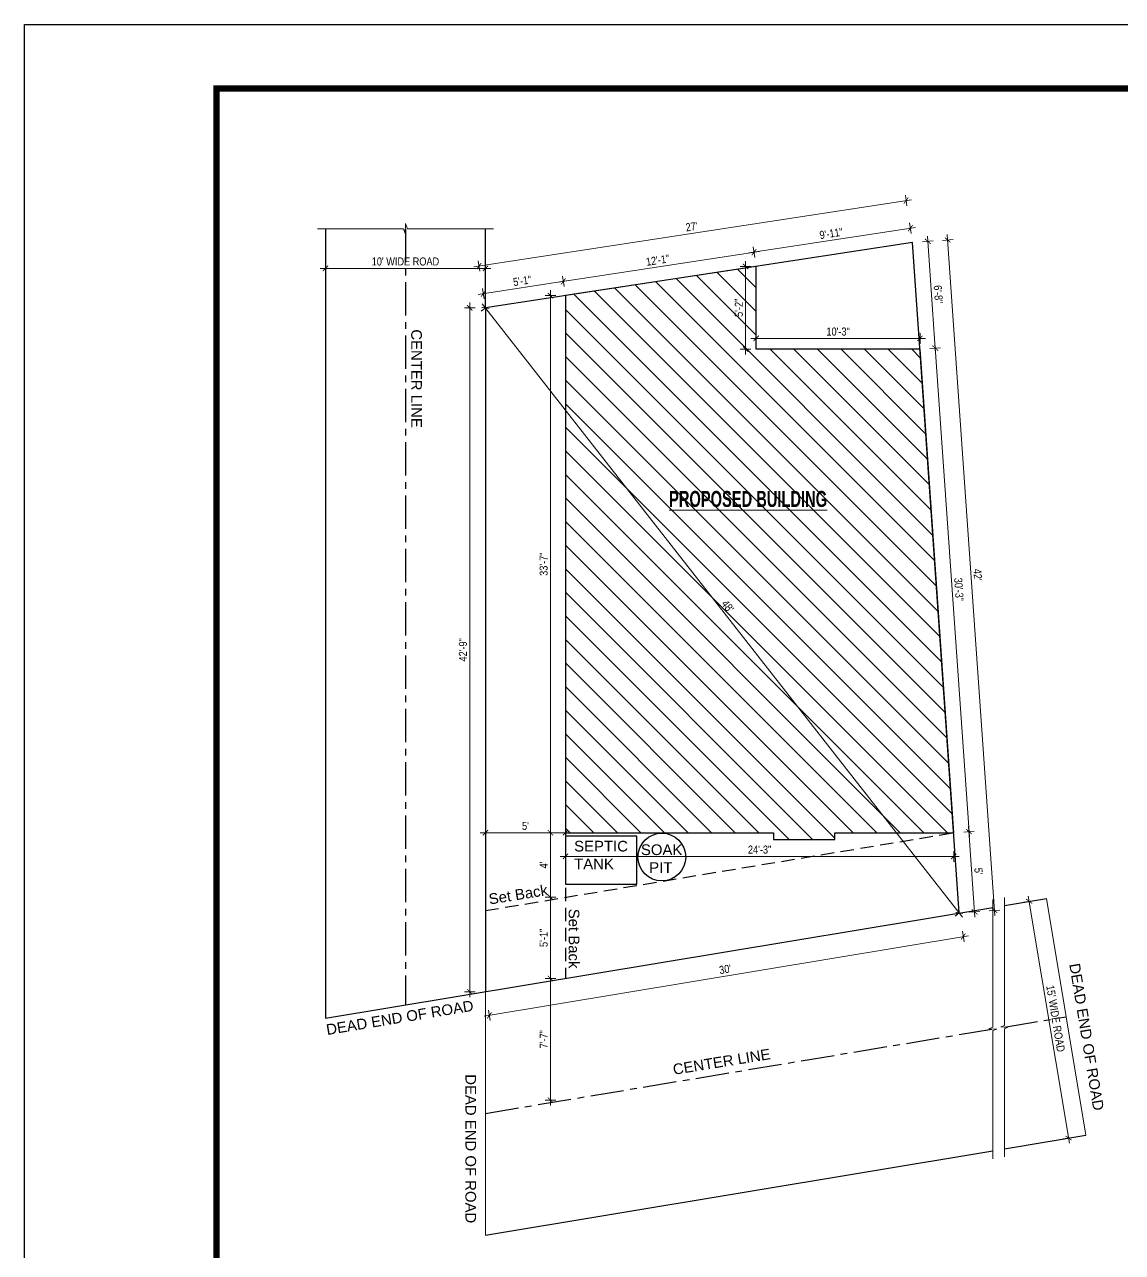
# Model space of a CAD drawing. Header units: inches. Extents: x -5142662 to -4941318, y -3361958 to -3160563.
# Drawn here: x -5012412 to -5011588, y -3260721 to -3259800 of the extents above; entities that cross this region are included whole.
import ezdxf

# ---------------------------------------------------------------- set-up
doc = ezdxf.new("R2010")
doc.units = ezdxf.units.IN
doc.header["$LTSCALE"] = 2
doc.header["$MEASUREMENT"] = 0
doc.header["$PDMODE"] = 34
doc.linetypes.add('CENTER', pattern=[2, 1.25, -0.25, 0.25, -0.25])
doc.linetypes.add('HIDDEN', pattern=[0.375, 0.25, -0.125])
doc.layers.get('0').update_dxf_attribs({"linetype": 'CONTINUOUS'})
doc.layers.get('DEFPOINTS').update_dxf_attribs({"color": 141, "linetype": 'CONTINUOUS'})
for name, color, linetype in [('A-Hatch', 7, 'CONTINUOUS'), ('furniture', 31, 'CONTINUOUS'), ('WAll', 20, 'CONTINUOUS')]:
    doc.layers.add(name, color=color, linetype=linetype)
for name, color, linetype, lineweight in [('DIM 1-100', 4, 'CONTINUOUS', 13), ('Text-100.w', 254, 'CONTINUOUS', 9), ('TEXTLAYER', 7, 'CONTINUOUS', 18), ('Toilet', 7, 'CONTINUOUS', 25)]:
    doc.layers.add(name, color=color, linetype=linetype, lineweight=lineweight)
doc.styles.add('Arial', font='arial.ttf', dxfattribs={"width": 0.8, "height": 12})
doc.styles.get("Standard").update_dxf_attribs({"font": 'ARIALN.TTF'})
doc.dimstyles.new('1 by 96', dxfattribs={"dimtxt": 6, "dimasz": 4, "dimexe": 4, "dimexo": 4, "dimgap": 2, "dimtad": 1, "dimdec": 0, "dimzin": 0, "dimdsep": 46, "dimlunit": 4, "dimtxsty": 'Standard', "dimblk": 'ARCHTICK', "dimcen": 0, "dimdle": 4, "dimadec": 0, "dimazin": 0, "dimtfac": 1, "dimtdec": 0, "dimtix": 1, "dimtofl": 0, "dimtmove": 1, "dimatfit": 3, "dimldrblk": 'ARCHTICK', "dimfxl": 4, "dimfxlon": 1, "dimtolj": 1, "dimtzin": 0, "dimlwd": -1, "dimlwe": -1, "dimarcsym": 0})

# ---------------------------------------------------------------- blocks, each defined once
blk = doc.blocks.new('_ArchTick')
at = {"color": 0, "linetype": 'ByBlock', "const_width": 0.15}
blk.add_lwpolyline([(-0.5, -0.5), (0.5, 0.5)], dxfattribs=at)
blk = doc.blocks.new('*D937')
at = {"layer": 'DEFPOINTS', "color": 0, "ltscale": 0.5, "transparency": 16777216}
for p in [(-5012065.89, -3260012.29), (-5011710.58, -3260465.98), (-5011710.58, -3260465.98)]:
    blk.add_point(p, dxfattribs=at)
at = {"layer": 'DIM 1-100', "color": 0, "ltscale": 0.5, "transparency": 16777216}
for p, q in [((-5012065.89, -3260012.29), (-5012069.04, -3260014.76)), ((-5012068.36, -3260009.14), (-5011708.11, -3260469.13)), ((-5011710.58, -3260465.98), (-5011713.73, -3260468.44))]:
    blk.add_line(p, q, dxfattribs=at)
at = {"layer": 'DIM 1-100', "color": 0, "ltscale": 0.5, "transparency": 16777216, "xscale": 4, "yscale": 4, "zscale": 4}
for p, rotation in [((-5012065.89, -3260012.29), 128.0667426093354), ((-5011710.58, -3260465.98), 308.0667426093354)]:
    blk.add_blockref('_ArchTick', p, dxfattribs=dict(at, rotation=rotation))
at = {"layer": 'DIM 1-100', "color": 0, "ltscale": 0.5, "transparency": 16777216, "insert": (-5011884.25, -3260236.01), "char_height": 6, "attachment_point": 5, "rotation": 308.06674}
blk.add_mtext("\\A1;48'", dxfattribs=at)
blk = doc.blocks.new('*D800')
at = {"layer": 'DEFPOINTS', "color": 0, "ltscale": 0.5, "transparency": 16777216}
for p in [(-5011909.94, -3260499.14), (-5011628.65, -3260634.82), (-5011880.4, -3260676.7)]:
    blk.add_point(p, dxfattribs=at)
at = {"layer": 'DIM 1-100', "color": 0, "ltscale": 0.5, "transparency": 16777216}
for p, q in [((-5011662.13, -3260457.92), (-5011654.24, -3260456.61)), ((-5011658.84, -3260453.32), (-5011627.99, -3260638.77)), ((-5011632.59, -3260635.48), (-5011624.7, -3260634.17))]:
    blk.add_line(p, q, dxfattribs=at)
at = {"layer": 'DIM 1-100', "color": 0, "ltscale": 0.5, "transparency": 16777216, "xscale": 4, "yscale": 4, "zscale": 4}
for p, rotation in [((-5011658.18, -3260457.26), 99.44413642859959), ((-5011628.65, -3260634.82), 279.4441364285996)]:
    blk.add_blockref('_ArchTick', p, dxfattribs=dict(at, rotation=rotation))
at = {"layer": 'DIM 1-100', "color": 0, "ltscale": 0.5, "transparency": 16777216, "insert": (-5011638.38, -3260545.21), "char_height": 6, "attachment_point": 5, "rotation": 279.44414}
blk.add_mtext("\\A1;15' WIDE ROAD", dxfattribs=at)
blk = doc.blocks.new('*D801')
at = {"layer": 'DEFPOINTS', "color": 0, "ltscale": 0.5, "transparency": 16777216}
for p in [(-5012185.89, -3259982.62), (-5012185.89, -3259982.62), (-5012065.89, -3259982.62)]:
    blk.add_point(p, dxfattribs=at)
at = {"layer": 'DIM 1-100', "color": 0, "ltscale": 0.5, "transparency": 16777216}
for p, q in [((-5012185.89, -3259982.62), (-5012185.89, -3259978.62)), ((-5012061.89, -3259982.62), (-5012189.89, -3259982.62)), ((-5012065.89, -3259982.62), (-5012065.89, -3259986.62))]:
    blk.add_line(p, q, dxfattribs=at)
at = {"layer": 'DIM 1-100', "color": 0, "ltscale": 0.5, "transparency": 16777216, "xscale": 4, "yscale": 4, "zscale": 4, "rotation": 180}
blk.add_blockref('_ArchTick', (-5012185.89, -3259982.62), dxfattribs=at)
at = {"layer": 'DIM 1-100', "color": 0, "ltscale": 0.5, "transparency": 16777216, "xscale": 4, "yscale": 4, "zscale": 4}
blk.add_blockref('_ArchTick', (-5012065.89, -3259982.62), dxfattribs=at)
at = {"layer": 'DIM 1-100', "color": 0, "ltscale": 0.5, "transparency": 16777216, "insert": (-5012125.89, -3259977.52), "char_height": 6, "attachment_point": 5}
blk.add_mtext("\\A1;10' WIDE ROAD", dxfattribs=at)
blk = doc.blocks.new('*D802')
at = {"layer": 'DEFPOINTS', "color": 0, "ltscale": 0.5, "transparency": 16777216}
for p in [(-5011745.63, -3259963.2), (-5012070.71, -3259980.86), (-5012065.89, -3260012.29)]:
    blk.add_point(p, dxfattribs=at)
at = {"layer": 'DIM 1-100', "color": 0, "ltscale": 0.5, "transparency": 16777216}
for p, q in [((-5011746.49, -3259931.16), (-5012074.66, -3259981.46)), ((-5011749.84, -3259935.72), (-5011751.05, -3259927.81)), ((-5012070.1, -3259984.81), (-5012071.31, -3259976.9))]:
    blk.add_line(p, q, dxfattribs=at)
at = {"layer": 'DIM 1-100', "color": 0, "ltscale": 0.5, "transparency": 16777216, "xscale": 4, "yscale": 4, "zscale": 4}
for p, rotation in [((-5011750.45, -3259931.77), 8.714742018603772), ((-5012070.71, -3259980.86), 188.7147420186037)]:
    blk.add_blockref('_ArchTick', p, dxfattribs=dict(at, rotation=rotation))
at = {"layer": 'DIM 1-100', "color": 0, "ltscale": 0.5, "transparency": 16777216, "insert": (-5011911.34, -3259951.36), "char_height": 6, "attachment_point": 5, "rotation": 8.71474}
blk.add_mtext("\\A1;27'", dxfattribs=at)
blk = doc.blocks.new('*D787')
at = {"layer": 'DEFPOINTS', "color": 0, "ltscale": 0.5, "transparency": 16777216}
for p in [(-5011719.3, -3259961.36), (-5011745.63, -3259963.2), (-5011710.58, -3260465.98)]:
    blk.add_point(p, dxfattribs=at)
at = {"layer": 'DIM 1-100', "color": 0, "ltscale": 0.5, "transparency": 16777216}
for p, q in [((-5011723.29, -3259961.64), (-5011715.31, -3259961.09)), ((-5011683.97, -3260468.13), (-5011719.58, -3259957.37)), ((-5011688.24, -3260464.42), (-5011680.26, -3260463.86))]:
    blk.add_line(p, q, dxfattribs=at)
at = {"layer": 'DIM 1-100', "color": 0, "ltscale": 0.5, "transparency": 16777216, "xscale": 4, "yscale": 4, "zscale": 4}
for p, rotation in [((-5011719.3, -3259961.36), 93.98810611421479), ((-5011684.25, -3260464.14), 273.9881061142148)]:
    blk.add_blockref('_ArchTick', p, dxfattribs=dict(at, rotation=rotation))
at = {"layer": 'DIM 1-100', "color": 0, "ltscale": 0.5, "transparency": 16777216, "insert": (-5011696.77, -3260212.4), "char_height": 6, "attachment_point": 5, "rotation": 273.98811}
blk.add_mtext("\\A1;42'", dxfattribs=at)
blk = doc.blocks.new('*D788')
at = {"layer": 'DEFPOINTS', "color": 0, "ltscale": 0.5, "transparency": 16777216}
for p in [(-5011740.05, -3260043.25), (-5011728.6, -3260042.46), (-5011714.77, -3260405.85)]:
    blk.add_point(p, dxfattribs=at)
at = {"layer": 'DIM 1-100', "color": 0, "ltscale": 0.5, "transparency": 16777216}
for p, q in [((-5011732.59, -3260042.73), (-5011724.61, -3260042.18)), ((-5011703.04, -3260409.04), (-5011728.88, -3260038.46)), ((-5011707.31, -3260405.33), (-5011699.33, -3260404.77))]:
    blk.add_line(p, q, dxfattribs=at)
at = {"layer": 'DIM 1-100', "color": 0, "ltscale": 0.5, "transparency": 16777216, "xscale": 4, "yscale": 4, "zscale": 4}
for p, rotation in [((-5011728.6, -3260042.46), 93.98810611425698), ((-5011703.32, -3260405.05), 273.988106114257)]:
    blk.add_blockref('_ArchTick', p, dxfattribs=dict(at, rotation=rotation))
at = {"layer": 'DIM 1-100', "color": 0, "ltscale": 0.5, "transparency": 16777216, "insert": (-5011710.91, -3260223.4), "char_height": 6, "attachment_point": 5, "rotation": 273.98811}
blk.add_mtext('\\A1;30\'-3"', dxfattribs=at)
blk = doc.blocks.new('*D789')
at = {"layer": 'DEFPOINTS', "color": 0, "ltscale": 0.5, "transparency": 16777216}
for p in [(-5011714.77, -3260405.85), (-5011710.58, -3260465.98), (-5011699.13, -3260465.18)]:
    blk.add_point(p, dxfattribs=at)
at = {"layer": 'DIM 1-100', "color": 0, "ltscale": 0.5, "transparency": 16777216}
for p, q in [((-5011703.6, -3260401.06), (-5011698.85, -3260469.17)), ((-5011707.31, -3260405.33), (-5011699.33, -3260404.77)), ((-5011703.12, -3260465.46), (-5011695.14, -3260464.9))]:
    blk.add_line(p, q, dxfattribs=at)
at = {"layer": 'DIM 1-100', "color": 0, "ltscale": 0.5, "transparency": 16777216, "xscale": 4, "yscale": 4, "zscale": 4}
for p, rotation in [((-5011703.32, -3260405.05), 93.98810609594726), ((-5011699.13, -3260465.18), 273.9881060959473)]:
    blk.add_blockref('_ArchTick', p, dxfattribs=dict(at, rotation=rotation))
at = {"layer": 'DIM 1-100', "color": 0, "ltscale": 0.5, "transparency": 16777216, "insert": (-5011696.19, -3260434.77), "char_height": 6, "attachment_point": 5, "rotation": 273.98811}
blk.add_mtext("\\A1;5'", dxfattribs=at)
blk = doc.blocks.new('*D790')
at = {"layer": 'DEFPOINTS', "color": 0, "ltscale": 0.5, "transparency": 16777216}
for p in [(-5011745.63, -3259963.2), (-5011734.18, -3259962.4), (-5011740.05, -3260043.25)]:
    blk.add_point(p, dxfattribs=at)
at = {"layer": 'DIM 1-100', "color": 0, "ltscale": 0.5, "transparency": 16777216}
for p, q in [((-5011728.32, -3260046.45), (-5011734.46, -3259958.41)), ((-5011738.17, -3259962.68), (-5011730.19, -3259962.12)), ((-5011732.59, -3260042.73), (-5011724.61, -3260042.18))]:
    blk.add_line(p, q, dxfattribs=at)
at = {"layer": 'DIM 1-100', "color": 0, "ltscale": 0.5, "transparency": 16777216, "xscale": 4, "yscale": 4, "zscale": 4}
for p, rotation in [((-5011734.18, -3259962.4), 93.98810609594726), ((-5011728.6, -3260042.46), 273.9881060959473)]:
    blk.add_blockref('_ArchTick', p, dxfattribs=dict(at, rotation=rotation))
at = {"layer": 'DIM 1-100', "color": 0, "ltscale": 0.5, "transparency": 16777216, "insert": (-5011726.34, -3260002.08), "char_height": 6, "attachment_point": 5, "rotation": 273.98811}
blk.add_mtext('\\A1;6\'-8"', dxfattribs=at)
blk = doc.blocks.new('*D791')
at = {"layer": 'DEFPOINTS', "color": 0, "ltscale": 0.5, "transparency": 16777216}
for p in [(-5011862.89, -3259981.17), (-5012007.53, -3259992.4), (-5012005.89, -3260003.09)]:
    blk.add_point(p, dxfattribs=at)
at = {"layer": 'DIM 1-100', "color": 0, "ltscale": 0.5, "transparency": 16777216}
for p, q in [((-5011860.57, -3259969.88), (-5012011.48, -3259993.01)), ((-5011863.92, -3259974.44), (-5011865.13, -3259966.53)), ((-5012006.92, -3259996.36), (-5012008.13, -3259988.45))]:
    blk.add_line(p, q, dxfattribs=at)
at = {"layer": 'DIM 1-100', "color": 0, "ltscale": 0.5, "transparency": 16777216, "xscale": 4, "yscale": 4, "zscale": 4}
for p, rotation in [((-5011864.53, -3259970.48), 8.714742018390425), ((-5012007.53, -3259992.4), 188.7147420183904)]:
    blk.add_blockref('_ArchTick', p, dxfattribs=dict(at, rotation=rotation))
at = {"layer": 'DIM 1-100', "color": 0, "ltscale": 0.5, "transparency": 16777216, "insert": (-5011936.79, -3259976.49), "char_height": 6, "attachment_point": 5, "rotation": 8.71474}
blk.add_mtext('\\A1;12\'-1"', dxfattribs=at)
blk = doc.blocks.new('*D792')
at = {"layer": 'DEFPOINTS', "color": 0, "ltscale": 0.5, "transparency": 16777216}
for p in [(-5012067.53, -3260001.6), (-5012005.89, -3260003.09), (-5012065.89, -3260012.29)]:
    blk.add_point(p, dxfattribs=at)
at = {"layer": 'DIM 1-100', "color": 0, "ltscale": 0.5, "transparency": 16777216}
for p, q in [((-5012006.92, -3259996.36), (-5012008.13, -3259988.45)), ((-5012003.57, -3259991.8), (-5012071.48, -3260002.21)), ((-5012066.92, -3260005.55), (-5012068.13, -3259997.65))]:
    blk.add_line(p, q, dxfattribs=at)
at = {"layer": 'DIM 1-100', "color": 0, "ltscale": 0.5, "transparency": 16777216, "xscale": 4, "yscale": 4, "zscale": 4}
for p, rotation in [((-5012007.53, -3259992.4), 8.714742010862047), ((-5012067.53, -3260001.6), 188.714742010862)]:
    blk.add_blockref('_ArchTick', p, dxfattribs=dict(at, rotation=rotation))
at = {"layer": 'DIM 1-100', "color": 0, "ltscale": 0.5, "transparency": 16777216, "insert": (-5012038.3, -3259992), "char_height": 6, "attachment_point": 5, "rotation": 8.71474}
blk.add_mtext('\\A1;5\'-1"', dxfattribs=at)
blk = doc.blocks.new('*D793')
at = {"layer": 'DEFPOINTS', "color": 0, "ltscale": 0.5, "transparency": 16777216}
for p in [(-5011747.27, -3259952.51), (-5011745.63, -3259963.2), (-5011862.89, -3259981.17)]:
    blk.add_point(p, dxfattribs=at)
at = {"layer": 'DIM 1-100', "color": 0, "ltscale": 0.5, "transparency": 16777216}
for p, q in [((-5011868.48, -3259971.09), (-5011743.31, -3259951.9)), ((-5011746.66, -3259956.46), (-5011747.87, -3259948.56)), ((-5011863.92, -3259974.44), (-5011865.13, -3259966.53))]:
    blk.add_line(p, q, dxfattribs=at)
at = {"layer": 'DIM 1-100', "color": 0, "ltscale": 0.5, "transparency": 16777216, "xscale": 4, "yscale": 4, "zscale": 4}
for p, rotation in [((-5011747.27, -3259952.51), 8.714742010862004), ((-5011864.53, -3259970.48), 188.714742010862)]:
    blk.add_blockref('_ArchTick', p, dxfattribs=dict(at, rotation=rotation))
at = {"layer": 'DIM 1-100', "color": 0, "ltscale": 0.5, "transparency": 16777216, "insert": (-5011806.67, -3259956.49), "char_height": 6, "attachment_point": 5, "rotation": 8.71474}
blk.add_mtext('\\A1;9\'-11"', dxfattribs=at)
blk = doc.blocks.new('*D936')
at = {"layer": 'DEFPOINTS', "color": 0, "ltscale": 0.5, "transparency": 16777216}
for p in [(-5011870.83, -3259981.17), (-5011862.89, -3259981.17), (-5011862.89, -3260043.25)]:
    blk.add_point(p, dxfattribs=at)
at = {"layer": 'DIM 1-100', "color": 0, "ltscale": 0.5, "transparency": 16777216}
for p, q in [((-5011870.83, -3260047.25), (-5011870.83, -3259977.17)), ((-5011866.89, -3259981.17), (-5011874.83, -3259981.17)), ((-5011866.89, -3260043.25), (-5011874.83, -3260043.25))]:
    blk.add_line(p, q, dxfattribs=at)
at = {"layer": 'DIM 1-100', "color": 0, "ltscale": 0.5, "transparency": 16777216, "xscale": 4, "yscale": 4, "zscale": 4}
for p, rotation in [((-5011870.83, -3259981.17), 90), ((-5011870.83, -3260043.25), 270)]:
    blk.add_blockref('_ArchTick', p, dxfattribs=dict(at, rotation=rotation))
at = {"layer": 'DIM 1-100', "color": 0, "ltscale": 0.5, "transparency": 16777216, "insert": (-5011875.89, -3260012.21), "char_height": 6, "attachment_point": 5, "rotation": 90}
blk.add_mtext('\\A1;5\'-2"', dxfattribs=at)
blk = doc.blocks.new('*D794')
at = {"layer": 'DEFPOINTS', "color": 0, "ltscale": 0.5, "transparency": 16777216}
for p in [(-5011862.89, -3260035.13), (-5011862.89, -3260043.25), (-5011740.05, -3260043.25)]:
    blk.add_point(p, dxfattribs=at)
at = {"layer": 'DIM 1-100', "color": 0, "ltscale": 0.5, "transparency": 16777216}
for p, q in [((-5011736.05, -3260035.13), (-5011866.89, -3260035.13)), ((-5011862.89, -3260039.13), (-5011862.89, -3260031.13)), ((-5011740.05, -3260039.13), (-5011740.05, -3260031.13))]:
    blk.add_line(p, q, dxfattribs=at)
at = {"layer": 'DIM 1-100', "color": 0, "ltscale": 0.5, "transparency": 16777216, "xscale": 4, "yscale": 4, "zscale": 4, "rotation": 180}
blk.add_blockref('_ArchTick', (-5011862.89, -3260035.13), dxfattribs=at)
at = {"layer": 'DIM 1-100', "color": 0, "ltscale": 0.5, "transparency": 16777216, "xscale": 4, "yscale": 4, "zscale": 4}
blk.add_blockref('_ArchTick', (-5011740.05, -3260035.13), dxfattribs=at)
at = {"layer": 'DIM 1-100', "color": 0, "ltscale": 0.5, "transparency": 16777216, "insert": (-5011801.47, -3260030.07), "char_height": 6, "attachment_point": 5}
blk.add_mtext('\\A1;10\'-3"', dxfattribs=at)
blk = doc.blocks.new('*D795')
at = {"layer": 'DEFPOINTS', "color": 0, "ltscale": 0.5, "transparency": 16777216}
for p in [(-5012005.89, -3260003.09), (-5012017.18, -3260405.85), (-5012005.89, -3260405.85)]:
    blk.add_point(p, dxfattribs=at)
at = {"layer": 'DIM 1-100', "color": 0, "ltscale": 0.5, "transparency": 16777216}
for p, q in [((-5012013.18, -3260003.09), (-5012021.18, -3260003.09)), ((-5012017.18, -3259999.09), (-5012017.18, -3260409.85)), ((-5012013.18, -3260405.85), (-5012021.18, -3260405.85))]:
    blk.add_line(p, q, dxfattribs=at)
at = {"layer": 'DIM 1-100', "color": 0, "ltscale": 0.5, "transparency": 16777216, "xscale": 4, "yscale": 4, "zscale": 4}
for p, rotation in [((-5012017.18, -3260003.09), 90), ((-5012017.18, -3260405.85), 270)]:
    blk.add_blockref('_ArchTick', p, dxfattribs=dict(at, rotation=rotation))
at = {"layer": 'DIM 1-100', "color": 0, "ltscale": 0.5, "transparency": 16777216, "insert": (-5012022.25, -3260204.47), "char_height": 6, "attachment_point": 5, "rotation": 90}
blk.add_mtext('\\A1;33\'-7"', dxfattribs=at)
blk = doc.blocks.new('*D796')
at = {"layer": 'DEFPOINTS', "color": 0, "ltscale": 0.5, "transparency": 16777216}
for p in [(-5011714.77, -3260405.85), (-5012005.89, -3260423.6), (-5011714.77, -3260423.6)]:
    blk.add_point(p, dxfattribs=at)
at = {"layer": 'DIM 1-100', "color": 0, "ltscale": 0.5, "transparency": 16777216}
for p, q in [((-5012005.89, -3260423.6), (-5012005.89, -3260419.6)), ((-5011714.77, -3260419.6), (-5011714.77, -3260427.6)), ((-5012009.89, -3260423.6), (-5011710.77, -3260423.6))]:
    blk.add_line(p, q, dxfattribs=at)
at = {"layer": 'DIM 1-100', "color": 0, "ltscale": 0.5, "transparency": 16777216, "xscale": 4, "yscale": 4, "zscale": 4, "rotation": 180}
blk.add_blockref('_ArchTick', (-5012005.89, -3260423.6), dxfattribs=at)
at = {"layer": 'DIM 1-100', "color": 0, "ltscale": 0.5, "transparency": 16777216, "xscale": 4, "yscale": 4, "zscale": 4}
blk.add_blockref('_ArchTick', (-5011714.77, -3260423.6), dxfattribs=at)
at = {"layer": 'DIM 1-100', "color": 0, "ltscale": 0.5, "transparency": 16777216, "insert": (-5011860.33, -3260418.54), "char_height": 6, "attachment_point": 5}
blk.add_mtext('\\A1;24\'-3"', dxfattribs=at)
blk = doc.blocks.new('*D797')
at = {"layer": 'DEFPOINTS', "color": 0, "ltscale": 0.5, "transparency": 16777216}
for p in [(-5011710.58, -3260465.98), (-5011707.63, -3260483.71), (-5012065.89, -3260525.08)]:
    blk.add_point(p, dxfattribs=at)
at = {"layer": 'DIM 1-100', "color": 0, "ltscale": 0.5, "transparency": 16777216}
for p, q in [((-5012066.89, -3260543.47), (-5011703.68, -3260483.05)), ((-5011708.28, -3260479.76), (-5011706.97, -3260487.65)), ((-5012063.6, -3260538.86), (-5012062.28, -3260546.76))]:
    blk.add_line(p, q, dxfattribs=at)
at = {"layer": 'DIM 1-100', "color": 0, "ltscale": 0.5, "transparency": 16777216, "xscale": 4, "yscale": 4, "zscale": 4}
for p, rotation in [((-5011707.63, -3260483.71), 9.444136428714476), ((-5012062.94, -3260542.81), 189.4441364287145)]:
    blk.add_blockref('_ArchTick', p, dxfattribs=dict(at, rotation=rotation))
at = {"layer": 'DIM 1-100', "color": 0, "ltscale": 0.5, "transparency": 16777216, "insert": (-5011886.12, -3260508.26), "char_height": 6, "attachment_point": 5, "rotation": 9.44414}
blk.add_mtext("\\A1;30'", dxfattribs=at)
blk = doc.blocks.new('*D798')
at = {"layer": 'DEFPOINTS', "color": 0, "ltscale": 0.5, "transparency": 16777216}
for p in [(-5012065.89, -3260012.29), (-5012077.69, -3260525.08), (-5012065.89, -3260525.08)]:
    blk.add_point(p, dxfattribs=at)
at = {"layer": 'DIM 1-100', "color": 0, "ltscale": 0.5, "transparency": 16777216}
for p, q in [((-5012073.69, -3260012.29), (-5012081.69, -3260012.29)), ((-5012077.69, -3260008.29), (-5012077.69, -3260529.08)), ((-5012073.69, -3260525.08), (-5012081.69, -3260525.08))]:
    blk.add_line(p, q, dxfattribs=at)
at = {"layer": 'DIM 1-100', "color": 0, "ltscale": 0.5, "transparency": 16777216, "xscale": 4, "yscale": 4, "zscale": 4}
for p, rotation in [((-5012077.69, -3260012.29), 90), ((-5012077.69, -3260525.08), 270)]:
    blk.add_blockref('_ArchTick', p, dxfattribs=dict(at, rotation=rotation))
at = {"layer": 'DIM 1-100', "color": 0, "ltscale": 0.5, "transparency": 16777216, "insert": (-5012082.76, -3260268.69), "char_height": 6, "attachment_point": 5, "rotation": 90}
blk.add_mtext('\\A1;42\'-9"', dxfattribs=at)
blk = doc.blocks.new('*D799')
at = {"layer": 'DEFPOINTS', "color": 0, "ltscale": 0.5, "transparency": 16777216}
for p in [(-5012005.89, -3260405.85), (-5012017.18, -3260454.28), (-5012005.89, -3260454.28)]:
    blk.add_point(p, dxfattribs=at)
at = {"layer": 'DIM 1-100', "color": 0, "ltscale": 0.5, "transparency": 16777216}
for p, q in [((-5012017.18, -3260401.85), (-5012017.18, -3260458.28)), ((-5012013.18, -3260405.85), (-5012021.18, -3260405.85)), ((-5012013.18, -3260454.28), (-5012021.18, -3260454.28))]:
    blk.add_line(p, q, dxfattribs=at)
at = {"layer": 'DIM 1-100', "color": 0, "ltscale": 0.5, "transparency": 16777216, "xscale": 4, "yscale": 4, "zscale": 4}
for p, rotation in [((-5012017.18, -3260405.85), 90), ((-5012017.18, -3260454.28), 270)]:
    blk.add_blockref('_ArchTick', p, dxfattribs=dict(at, rotation=rotation))
at = {"layer": 'DIM 1-100', "color": 0, "ltscale": 0.5, "transparency": 16777216, "insert": (-5012022.18, -3260430.06), "char_height": 6, "attachment_point": 5, "rotation": 90}
blk.add_mtext("\\A1;4'", dxfattribs=at)
blk = doc.blocks.new('*D803')
at = {"layer": 'DEFPOINTS', "color": 0, "ltscale": 0.5, "transparency": 16777216}
for p in [(-5012005.89, -3260454.28), (-5012017.18, -3260515.1), (-5012005.89, -3260515.1)]:
    blk.add_point(p, dxfattribs=at)
at = {"layer": 'DIM 1-100', "color": 0, "ltscale": 0.5, "transparency": 16777216}
for p, q in [((-5012013.18, -3260454.28), (-5012021.18, -3260454.28)), ((-5012017.18, -3260450.28), (-5012017.18, -3260519.1)), ((-5012013.18, -3260515.1), (-5012021.18, -3260515.1))]:
    blk.add_line(p, q, dxfattribs=at)
at = {"layer": 'DIM 1-100', "color": 0, "ltscale": 0.5, "transparency": 16777216, "xscale": 4, "yscale": 4, "zscale": 4}
for p, rotation in [((-5012017.18, -3260454.28), 90), ((-5012017.18, -3260515.1), 270)]:
    blk.add_blockref('_ArchTick', p, dxfattribs=dict(at, rotation=rotation))
at = {"layer": 'DIM 1-100', "color": 0, "ltscale": 0.5, "transparency": 16777216, "insert": (-5012022.25, -3260484.69), "char_height": 6, "attachment_point": 5, "rotation": 90}
blk.add_mtext('\\A1;5\'-1"', dxfattribs=at)
blk = doc.blocks.new('*D804')
at = {"layer": 'DEFPOINTS', "color": 0, "ltscale": 0.5, "transparency": 16777216}
for p in [(-5012005.89, -3260515.1), (-5012017.18, -3260606.34), (-5012005.89, -3260606.34)]:
    blk.add_point(p, dxfattribs=at)
at = {"layer": 'DIM 1-100', "color": 0, "ltscale": 0.5, "transparency": 16777216}
for p, q in [((-5012017.18, -3260511.1), (-5012017.18, -3260610.34)), ((-5012013.18, -3260515.1), (-5012021.18, -3260515.1)), ((-5012013.18, -3260606.34), (-5012021.18, -3260606.34))]:
    blk.add_line(p, q, dxfattribs=at)
at = {"layer": 'DIM 1-100', "color": 0, "ltscale": 0.5, "transparency": 16777216, "xscale": 4, "yscale": 4, "zscale": 4}
for p, rotation in [((-5012017.18, -3260515.1), 90), ((-5012017.18, -3260606.34), 270)]:
    blk.add_blockref('_ArchTick', p, dxfattribs=dict(at, rotation=rotation))
at = {"layer": 'DIM 1-100', "color": 0, "ltscale": 0.5, "transparency": 16777216, "insert": (-5012022.18, -3260560.72), "char_height": 6, "attachment_point": 5, "rotation": 90}
blk.add_mtext('\\A1;7\'-7"', dxfattribs=at)
blk = doc.blocks.new('*D805')
at = {"layer": 'DEFPOINTS', "color": 0, "ltscale": 0.5, "transparency": 16777216}
for p in [(-5012065.89, -3260405.85), (-5012065.89, -3260406.15), (-5012005.89, -3260405.85)]:
    blk.add_point(p, dxfattribs=at)
at = {"layer": 'DIM 1-100', "color": 0, "ltscale": 0.5, "transparency": 16777216}
for p, q in [((-5012065.89, -3260405.85), (-5012065.89, -3260401.85)), ((-5012005.89, -3260405.85), (-5012005.89, -3260401.85)), ((-5012001.89, -3260405.85), (-5012069.89, -3260405.85))]:
    blk.add_line(p, q, dxfattribs=at)
at = {"layer": 'DIM 1-100', "color": 0, "ltscale": 0.5, "transparency": 16777216, "xscale": 4, "yscale": 4, "zscale": 4, "rotation": 180}
blk.add_blockref('_ArchTick', (-5012065.89, -3260405.85), dxfattribs=at)
at = {"layer": 'DIM 1-100', "color": 0, "ltscale": 0.5, "transparency": 16777216, "xscale": 4, "yscale": 4, "zscale": 4}
blk.add_blockref('_ArchTick', (-5012005.89, -3260405.85), dxfattribs=at)
at = {"layer": 'DIM 1-100', "color": 0, "ltscale": 0.5, "transparency": 16777216, "insert": (-5012035.89, -3260400.8), "char_height": 6, "attachment_point": 5}
blk.add_mtext("\\A1;5'", dxfattribs=at)

msp = doc.modelspace()

# ---------------------------------------------------------------- hatches: boundary and pattern name
at = {"layer": 'A-Hatch'}
h = msp.add_hatch(dxfattribs=at)
h.set_pattern_fill('ANSI31', color=256, scale=100, angle=-90)
h.set_pattern_definition([(315, (74151.832, -1692.411), (8.838834765, 8.838834765), [])])
h.paths.add_polyline_path([(-5011740.05, -3260043.25), (-5011862.89, -3260043.25), (-5011862.89, -3259981.17), (-5012005.89, -3260003.09), (-5012005.89, -3260405.85), (-5011849.89, -3260405.85), (-5011849.89, -3260410.85), (-5011844.89, -3260410.85), (-5011808.89, -3260410.85), (-5011803.89, -3260410.85), (-5011803.89, -3260405.85), (-5011714.77, -3260405.85)])
h.paths.add_polyline_path([(-5011892.75, -3260235.24), (-5011885.37, -3260244.66), (-5011875.54, -3260236.95), (-5011882.91, -3260227.53)], flags=24)
h.paths.add_polyline_path([(-5011869.68, -3260020.53), (-5011869.68, -3260003.84), (-5011882.17, -3260003.84), (-5011882.17, -3260020.53)], flags=24)
h.paths.add_polyline_path([(-5011931.3, -3260168.18), (-5011806.78, -3260168.18), (-5011806.78, -3260143.02), (-5011931.3, -3260143.02)], flags=24)

# ---------------------------------------------------------------- linework, layer by layer
at = {"ltscale": 0.5}
for p, q in [((-5012065.89, -3260012.29), (-5012065.89, -3259952.96)), ((-5011745.63, -3259963.2), (-5012065.89, -3260012.29)), ((-5011710.58, -3260465.98), (-5011745.63, -3259963.2))]:
    msp.add_line(p, q, dxfattribs=at)
msp.add_lwpolyline([(-5012411.5, -3262044.85), (-5012411.5, -3259799.81), (-5009236.7, -3259799.81), (-5009236.7, -3262044.85)], close=True)
at = {"const_width": 4.8}
msp.add_lwpolyline([(-5009284.7, -3261996.85), (-5009284.7, -3259847.81), (-5012267.5, -3259847.81), (-5012267.5, -3261996.85)], close=True, dxfattribs=at)
at = {"ltscale": 0.5}
msp.add_lwpolyline([(-5011740.05, -3260043.25), (-5011862.89, -3260043.25), (-5011862.89, -3259981.17), (-5012005.89, -3260003.09), (-5012005.89, -3260405.85), (-5011849.89, -3260405.85), (-5011849.89, -3260410.85), (-5011844.89, -3260410.85), (-5011808.89, -3260410.85), (-5011803.89, -3260410.85), (-5011803.89, -3260405.85), (-5011714.77, -3260405.85)], close=True, dxfattribs=at)
at = {"layer": 'DIM 1-100', "linetype": 'Continuous'}
for p, q in [((-5011645.12, -3260455.09), (-5011615.83, -3260632.69)), ((-5012065.89, -3260525.08), (-5012065.89, -3260707.55))]:
    msp.add_line(p, q, dxfattribs=at)
for points in [[(-5012191.89, -3259952.96), (-5012127.29, -3259952.96), (-5012126.01, -3259956.38), (-5012125.76, -3259949.01), (-5012124.44, -3259952.96), (-5012059.89, -3259952.96)], [(-5011685.54, -3260455.81), (-5011685.54, -3260551.74), (-5011688.54, -3260552.93), (-5011682.45, -3260553.18), (-5011685.54, -3260554.09), (-5011685.54, -3260650.29)], [(-5011676.64, -3260454.33), (-5011676.64, -3260550.35), (-5011679.45, -3260551.45), (-5011674.15, -3260551.7), (-5011676.64, -3260552.82), (-5011676.64, -3260648.81)]]:
    msp.add_lwpolyline(points, dxfattribs=at)
at = {"layer": 'furniture', "ltscale": 7}
msp.add_lwpolyline([(-5011952.29, -3260444.42), (-5011952.29, -3260408.42), (-5012005.89, -3260408.42), (-5012005.89, -3260444.42)], close=True, dxfattribs=at)
msp.add_circle((-5011933.62, -3260424.07), 17.9, dxfattribs=at)
at = {"layer": 'Toilet', "linetype": 'CENTER', "ltscale": 10}
for p, q in [((-5012125.89, -3259952.96), (-5012125.89, -3260535.06)), ((-5011676.68, -3260551.58), (-5011630.47, -3260543.89)), ((-5012065.89, -3260616.32), (-5011685.53, -3260553.05))]:
    msp.add_line(p, q, dxfattribs=at)
at = {"layer": 'Toilet', "linetype": 'HIDDEN', "ltscale": 20}
for p, q in [((-5012005.89, -3260012.29), (-5012005.89, -3260515.1)), ((-5012065.89, -3260464.26), (-5011714.77, -3260405.85))]:
    msp.add_line(p, q, dxfattribs=at)
at = {"layer": 'WAll'}
for p, q in [((-5012185.89, -3259952.96), (-5012185.89, -3260545.04)), ((-5012065.89, -3260012.29), (-5012065.89, -3260525.08)), ((-5011676.64, -3260460.33), (-5011645.12, -3260455.09)), ((-5012185.89, -3260545.04), (-5011685.54, -3260461.81)), ((-5011676.64, -3260642.81), (-5011615.83, -3260632.69)), ((-5012065.89, -3260707.55), (-5011685.54, -3260644.29))]:
    msp.add_line(p, q, dxfattribs=at)

# ---------------------------------------------------------------- texts
at = {"layer": 'Text-100.w', "insert": (-5011868.98, -3260149.55), "char_height": 12, "width": 569.1024, "attachment_point": 2, "style": 'Arial'}
msp.add_mtext('\\A1;{\\fArial Narrow|b1|i0|c0|p34;\\LPROPOSED BUILDING}', dxfattribs=at)
at = {"layer": 'TEXTLAYER', "ltscale": 5, "char_height": 8, "attachment_point": 1}
for s, insert, width, rotation in [('{\\fArial|b0|i0|c0|p34;CENTER LINE}', (-5012113.6, -3260028.36), 90.522, 270), ('{\\fArial|b0|i0|c0|p34;Set Back}', (-5012064.04, -3260451.83), 90.522, 9.23447), ('{\\fArial|b0|i0|c0|p34;Set Back}', (-5011995.49, -3260462.88), 128.7501, 270), ('{\\fArial|b0|i0|c0|p34;DEAD END OF ROAD}', (-5011620.28, -3260503.19), 116.7374, 279.40295), ('{\\fArial|b0|i0|c0|p34;DEAD END OF ROAD}', (-5012185.89, -3260549.7), 118.8011, 9.44414), ('{\\fArial|b0|i0|c0|p34;CENTER LINE}', (-5011925.94, -3260579.55), 90.522, 9.23447), ('{\\fArial|b0|i0|c0|p34;DEAD END OF ROAD}', (-5012072.94, -3260586.96), 118.8011, 270)]:
    msp.add_mtext(s, dxfattribs=dict(at, insert=insert, width=width, rotation=rotation))
at = {"layer": 'TEXTLAYER', "ltscale": 5, "char_height": 8, "width": 90.522, "attachment_point": 1}
for s, insert in [('{\\fArial|b0|i0|c0|p34;SEPTIC \\PTANK}', (-5011999.41, -3260411.93)), ('{\\fArial|b0|i0|c0|p34;SOAK \\P  PIT}', (-5011949.32, -3260414.6))]:
    msp.add_mtext(s, dxfattribs=dict(at, insert=insert))

# ---------------------------------------------------------------- dimensions: what is measured, and where the dimension line sits
at = {"layer": 'DIM 1-100', "ltscale": 0.5}
for p1, p2, distance, picture, middle in [((-5011745.63, -3259963.2), (-5012065.89, -3260012.29), -31.8, '*D802', (-5011911.34, -3259951.36)), ((-5011710.58, -3260465.98), (-5011745.63, -3259963.2), -26.39, '*D787', (-5011696.77, -3260212.4)), ((-5011862.89, -3259981.17), (-5012005.89, -3260003.09), -10.81, '*D791', (-5011936.79, -3259976.49)), ((-5012065.89, -3260012.29), (-5011710.58, -3260465.98), 0, '*D937', (-5011884.25, -3260236.01)), ((-5011714.77, -3260405.85), (-5011740.05, -3260043.25), -11.48, '*D788', (-5011710.91, -3260223.4)), ((-5012065.89, -3260525.08), (-5011710.58, -3260465.98), -17.97, '*D797', (-5011886.12, -3260508.26))]:
    dim = msp.add_aligned_dim(p1=p1, p2=p2, distance=distance, dimstyle='1 by 96', dxfattribs=at)
    dim.commit()
    dim.dimension.update_dxf_attribs({"geometry": picture, "text_midpoint": middle})
for base, p1, p2, angle, picture, middle in [((-5011747.27, -3259952.51), (-5011862.89, -3259981.17), (-5011745.63, -3259963.2), 8.71474, '*D793', (-5011806.67, -3259956.49)), ((-5011734.18, -3259962.4), (-5011740.05, -3260043.25), (-5011745.63, -3259963.2), 273.98811, '*D790', (-5011726.34, -3260002.08)), ((-5011870.83, -3259981.17), (-5011862.89, -3260043.25), (-5011862.89, -3259981.17), 90, '*D936', (-5011875.89, -3260012.21)), ((-5012067.53, -3260001.6), (-5012005.89, -3260003.09), (-5012065.89, -3260012.29), 8.71474, '*D792', (-5012038.3, -3259992)), ((-5012017.18, -3260405.85), (-5012005.89, -3260003.09), (-5012005.89, -3260405.85), 90, '*D795', (-5012022.25, -3260204.47)), ((-5012077.69, -3260525.08), (-5012065.89, -3260012.29), (-5012065.89, -3260525.08), 90, '*D798', (-5012082.76, -3260268.69)), ((-5012017.18, -3260454.28), (-5012005.89, -3260405.85), (-5012005.89, -3260454.28), 90, '*D799', (-5012022.18, -3260430.06)), ((-5011699.13, -3260465.18), (-5011714.77, -3260405.85), (-5011710.58, -3260465.98), 273.98811, '*D789', (-5011696.19, -3260434.77)), ((-5012017.18, -3260515.1), (-5012005.89, -3260454.28), (-5012005.89, -3260515.1), 90, '*D803', (-5012022.25, -3260484.69)), ((-5012017.18, -3260606.34), (-5012005.89, -3260515.1), (-5012005.89, -3260606.34), 90, '*D804', (-5012022.18, -3260560.72))]:
    dim = msp.add_linear_dim(base=base, p1=p1, p2=p2, angle=angle, dimstyle='1 by 96', dxfattribs=at)
    dim.commit()
    dim.dimension.update_dxf_attribs({"geometry": picture, "text_midpoint": middle})
dim = msp.add_linear_dim(base=(-5012185.89, -3259982.62), p1=(-5012065.89, -3259982.62), p2=(-5012185.89, -3259982.62), text="10' WIDE ROAD", dimstyle='1 by 96', dxfattribs=at)
dim.commit()
dim.dimension.update_dxf_attribs({"geometry": '*D801', "text_midpoint": (-5012125.89, -3259977.52)})
for base, p1, p2, picture, middle in [((-5011862.89, -3260035.13), (-5011740.05, -3260043.25), (-5011862.89, -3260043.25), '*D794', (-5011801.47, -3260030.07)), ((-5012065.89, -3260405.85), (-5012005.89, -3260405.85), (-5012065.89, -3260406.15), '*D805', (-5012035.89, -3260400.8)), ((-5011714.77, -3260423.6), (-5012005.89, -3260423.6), (-5011714.77, -3260405.85), '*D796', (-5011860.33, -3260418.54))]:
    dim = msp.add_linear_dim(base=base, p1=p1, p2=p2, dimstyle='1 by 96', dxfattribs=at)
    dim.commit()
    dim.dimension.update_dxf_attribs({"geometry": picture, "text_midpoint": middle})
dim = msp.add_aligned_dim(p1=(-5011909.94, -3260499.14), p2=(-5011880.4, -3260676.7), distance=255.22, text="15' WIDE ROAD", dimstyle='1 by 96', dxfattribs=at)
dim.commit()
dim.dimension.update_dxf_attribs({"geometry": '*D800', "text_midpoint": (-5011638.38, -3260545.21)})

doc.saveas('drawing.dxf')
